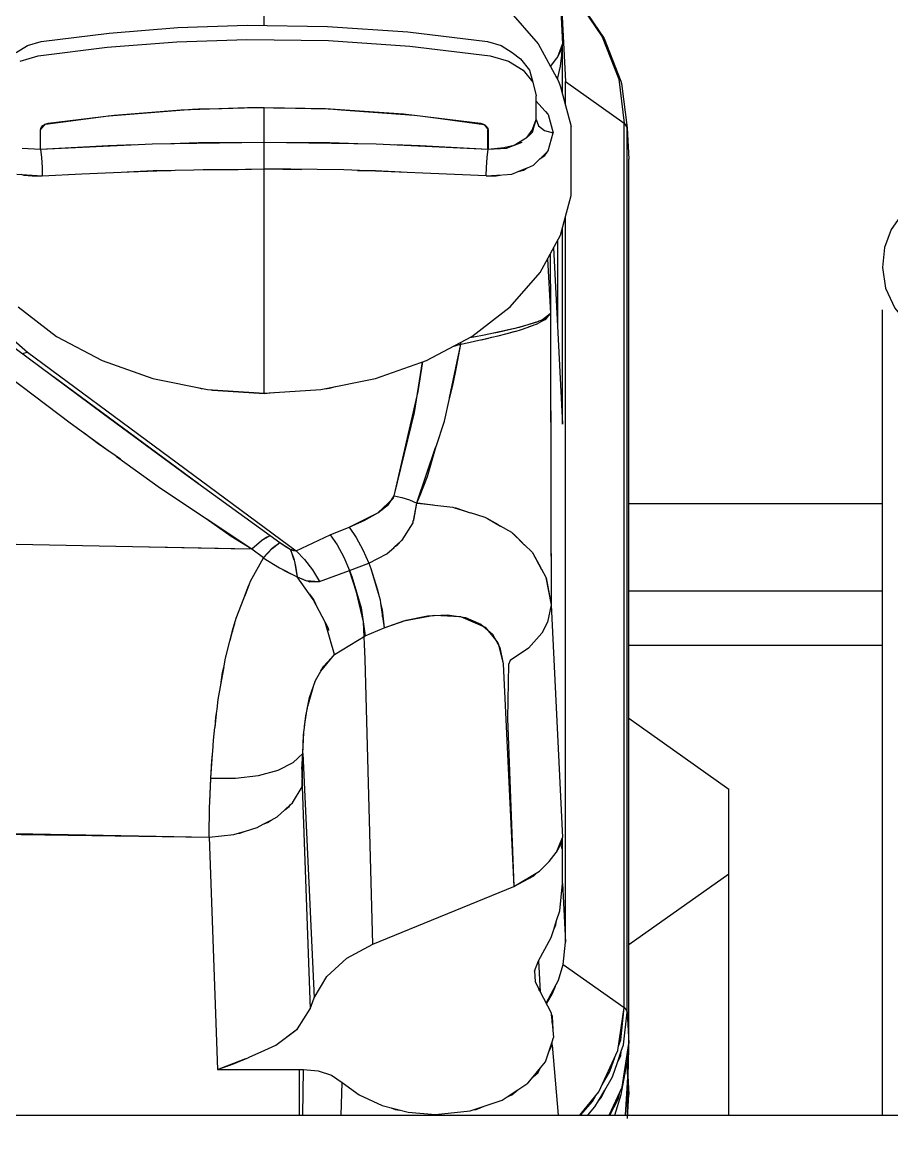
# Model space of a CAD drawing. Header units: millimetres. Extents: x 1084702 to 1166801, y 36632 to 124519.
# Drawn here: x 1102597.7 to 1102688, y 45881.3 to 45996.4 of the extents above; entities that cross this region are included whole.
import ezdxf

# ---------------------------------------------------------------- set-up
doc = ezdxf.new("R2010")
doc.units = ezdxf.units.MM
doc.header["$LTSCALE"] = 250
doc.layers.get('0').update_dxf_attribs({"color": 255})
doc.layers.add('%posline', color=240, linetype='Continuous')
doc.layers.add('%symbol', color=1, linetype='Continuous')
doc.styles.add('ROMANS', font='ROMANS.shx', dxfattribs={"height": 100})
doc.dimstyles.new('dott', dxfattribs={"dimscale": 100, "dimtxt": 150, "dimasz": 0.01, "dimexe": 0.5, "dimexo": 1, "dimgap": 1, "dimtad": 1, "dimdsep": 46, "dimtxsty": 'ROMANS', "dimcen": 1.5, "dimclrd": 1, "dimclre": 1, "dimclrt": 2, "dimazin": 2, "dimtfac": 1, "dimtmove": 2, "dimatfit": 3, "dimldrblk": 'DOT', "dimfxl": 1, "dimtvp": 100, "dimtolj": 1, "dimarcsym": 0})

# ---------------------------------------------------------------- blocks, each defined once
blk = doc.blocks.new('_Dot')
at = {"color": 0, "linetype": 'ByBlock', "lineweight": -2}
blk.add_line((-0.5, 0), (-1, 0), dxfattribs=at)
at = {"color": 0, "linetype": 'ByBlock', "const_width": 0.5}
blk.add_lwpolyline([(-0.25, 0, 1), (0.25, 0, 1)], format="xyb", close=True, dxfattribs=at)
blk = doc.blocks.new('GENERATOR-BORDE')
for p, q in [((-2180.86, -339.18), (-2180.73, -341.65)), ((-2371.62, -339.52), (-1799.18, -339.51)), ((-2214.91, -339.52), (-2214.91, -344.27)), ((-2214.59, -339.52), (-2214.49, -344.27)), ((-2210.58, -339.52), (-2210.49, -342.92)), ((-2208.71, -341.62), (-2206.32, -340.51)), ((-2206.32, -340.51), (-2203.64, -339.82)), ((-2205.39, -340.27), (-2204.97, -340.1)), ((-2204.97, -340.1), (-2204.5, -340.04)), ((-2203.64, -339.82), (-2200.8, -339.58)), ((-2200.8, -339.58), (-2197.19, -339.97)), ((-2197.19, -339.97), (-2196.88, -340.07)), ((-2196.88, -340.07), (-2195.74, -340.46)), ((-2196.88, -340.07), (-2196.59, -340.11)), ((-2196.59, -340.11), (-2195.74, -340.46)), ((-2195.74, -340.46), (-2193.89, -341.08)), ((-2188.69, -346.77), (-2188.07, -339.52)), ((-2185.81, -339.52), (-2183.82, -341.95)), ((-2185.74, -339.52), (-2184.5, -340.94)), ((-2184.99, -339.52), (-2184.24, -340.37)), ((-2184.24, -340.37), (-2183.87, -341)), ((-2182.75, -339.52), (-2181.41, -342.42)), ((-2182.71, -339.52), (-2181.81, -341.25)), ((-2170.33, -339.52), (-2170.33, -373.39)), ((-2154.39, -339.52), (-2154.39, -423.17)), ((-2210.49, -342.92), (-2208.71, -341.62)), ((-2210.49, -342.92), (-2208.71, -341.62)), ((-2208.71, -341.62), (-2208.71, -341.62)), ((-2208.71, -341.62), (-2208.7, -341.62)), ((-2193.89, -341.08), (-2193.36, -341.43)), ((-2193.36, -341.43), (-2192.24, -342.16)), ((-2193.36, -341.43), (-2192.86, -341.64)), ((-2192.86, -341.64), (-2192.24, -342.16)), ((-2184.5, -340.94), (-2184.14, -341.56)), ((-2183.87, -341), (-2183.55, -341.39)), ((-2183.87, -341), (-2183.22, -342.11)), ((-2183.55, -341.39), (-2183.22, -342.11)), ((-2181.81, -341.25), (-2181.64, -341.92)), ((-2180.89, -344.87), (-2180.73, -341.65)), ((-2192.24, -342.16), (-2191.21, -342.84)), ((-2191.21, -342.84), (-2190.67, -343.49)), ((-2183.82, -341.95), (-2181.85, -346.22)), ((-2183.49, -342.67), (-2182.68, -344.05)), ((-2183.22, -342.11), (-2182.4, -343.51)), ((-2181.41, -342.42), (-2180.73, -346.96)), ((-2212.98, -344.12), (-2211.6, -343.66)), ((-2212.98, -344.12), (-2211.6, -343.66)), ((-2211.6, -343.66), (-2210.49, -342.92)), ((-2211.6, -343.66), (-2210.49, -342.92)), ((-2190.67, -343.49), (-2189.88, -344.44)), ((-2190.67, -343.49), (-2190.15, -343.93)), ((-2190.15, -343.93), (-2189.88, -344.44)), ((-2182.4, -343.51), (-2181.9, -344.98)), ((-2181.26, -343.43), (-2180.85, -345.02)), ((-2224.31, -368.38), (-2223.43, -344.27)), ((-2224.31, -368.38), (-2223.43, -344.27)), ((-2223.43, -344.27), (-2214.91, -344.27)), ((-2223.43, -344.27), (-2221.78, -344.84)), ((-2223.43, -344.27), (-2220.5, -345.39)), ((-2223.43, -344.27), (-2214.91, -344.27)), ((-2222.7, -344.55), (-2222.63, -344.55)), ((-2222.7, -344.55), (-2222.63, -344.55)), ((-2222.53, -344.61), (-2222.43, -344.62)), ((-2222.14, -344.76), (-2221.92, -344.8)), ((-2221.78, -344.84), (-2220.36, -345.45)), ((-2214.91, -344.27), (-2214.49, -344.27)), ((-2214.91, -344.27), (-2214.49, -344.27)), ((-2214.49, -344.27), (-2212.98, -344.12)), ((-2214.49, -344.27), (-2212.98, -344.12)), ((-2189.88, -344.44), (-2189.37, -345.07)), ((-2189.37, -345.07), (-2189.03, -346.11)), ((-2182.68, -344.05), (-2182.18, -345.51)), ((-2181.9, -344.98), (-2181.56, -345.7)), ((-2181.9, -344.98), (-2181.5, -346.16)), ((-2180.85, -345.02), (-2180.73, -346.96)), ((-2220.34, -345.45), (-2220.25, -345.48)), ((-2220.25, -345.48), (-2220.21, -345.5)), ((-2220.2, -345.52), (-2220.14, -345.54)), ((-2220.14, -345.54), (-2218.51, -346.25)), ((-2218.51, -346.25), (-2217.39, -346.78)), ((-2218.51, -346.25), (-2217.39, -346.78)), ((-2189.03, -346.11), (-2188.69, -347.14)), ((-2189.03, -346.11), (-2188.69, -346.77)), ((-2181.85, -346.22), (-2181.19, -350.69)), ((-2181.56, -345.7), (-2181.5, -346.16)), ((-2181.5, -346.16), (-2181.27, -346.82)), ((-2217.39, -346.78), (-2215.16, -348.46)), ((-2217.39, -346.78), (-2215.14, -348.49)), ((-2188.69, -346.77), (-2188.69, -347.14)), ((-2188.69, -347.14), (-2188.54, -347.59)), ((-2181.78, -346.67), (-2181.56, -347.33)), ((-2181.56, -347.33), (-2181.19, -350.69)), ((-2181.27, -346.82), (-2180.89, -350.21)), ((-2180.89, -350.21), (-2180.73, -346.96)), ((-2180.89, -350.21), (-2180.73, -346.96)), ((-2180.73, -346.96), (-2180.73, -438.83)), ((-2180.73, -346.96), (-2180.73, -438.83)), ((-2215.16, -348.46), (-2215.15, -348.48)), ((-2215.14, -348.49), (-2213.82, -350.57)), ((-2188.69, -349.09), (-2188.54, -347.59)), ((-2188.69, -349.79), (-2188.62, -348.4)), ((-2188.77, -349.97), (-2188.69, -349.09)), ((-2188.77, -349.97), (-2188.69, -349.79)), ((-2188.69, -349.09), (-2188.69, -349.79)), ((-2214.66, -373.61), (-2213.82, -350.57)), ((-2214.66, -373.61), (-2213.82, -350.57)), ((-2213.82, -350.57), (-2213.39, -351.69)), ((-2213.82, -350.57), (-2213.39, -351.69)), ((-2189.96, -352.39), (-2188.79, -350.16)), ((-2188.79, -350.16), (-2188.77, -349.97)), ((-2187.54, -355.18), (-2181.19, -350.69)), ((-2187.54, -355.18), (-2181.19, -350.69)), ((-2181.19, -350.69), (-2180.98, -350.47)), ((-2181.19, -350.69), (-2181.19, -442.56)), ((-2181.19, -350.69), (-2181.19, -442.56)), ((-2180.98, -350.47), (-2180.89, -350.21)), ((-2180.89, -350.21), (-2180.89, -442.09)), ((-2180.89, -350.21), (-2180.89, -442.09)), ((-2214.59, -377.08), (-2213.39, -351.69)), ((-2214.59, -377.08), (-2213.39, -351.69)), ((-2213.39, -351.69), (-2212.09, -353.91)), ((-2213.39, -351.69), (-2212.09, -353.91)), ((-2189.31, -351.14), (-2188.02, -353.54)), ((-2189.28, -351.08), (-2188.63, -352.14)), ((-2190.46, -353.41), (-2189.96, -352.39)), ((-2190.46, -353.41), (-2189.96, -352.39)), ((-2190.09, -355.53), (-2189.92, -352.32)), ((-2190.09, -355.53), (-2189.92, -352.32)), ((-2190.09, -352.58), (-2189.96, -352.39)), ((-2189.96, -352.39), (-2189.95, -352.38)), ((-2188.63, -352.14), (-2188.34, -352.93)), ((-2212.09, -353.91), (-2210.02, -355.82)), ((-2212.09, -353.91), (-2210.02, -355.82)), ((-2190.51, -354.49), (-2190.45, -353.38)), ((-2190.51, -354.49), (-2190.46, -353.41)), ((-2188.02, -353.54), (-2187.54, -355.18)), ((-2190.51, -354.49), (-2190.09, -355.53)), ((-2190.51, -354.49), (-2190.09, -355.53)), ((-2190.09, -355.53), (-2188.78, -357.98)), ((-2187.54, -355.18), (-2187.31, -357.48)), ((-2187.54, -355.18), (-2187.31, -357.48)), ((-2210.02, -355.82), (-2207.32, -357.29)), ((-2210.02, -355.82), (-2207.32, -357.29)), ((-2207.32, -357.29), (-2192.66, -363.27)), ((-2207.32, -357.29), (-2192.66, -363.27)), ((-2187.61, -363.57), (-2187.31, -357.48)), ((-2187.61, -363.57), (-2187.31, -357.48)), ((-2187.31, -357.48), (-2187.31, -432.81)), ((-2187.31, -357.48), (-2187.31, -432.81)), ((-2180.73, -357.25), (-2170.33, -364.6)), ((-2188.78, -357.98), (-2188.52, -358.81)), ((-2188.52, -358.81), (-2188.22, -359.75)), ((-2188.52, -358.81), (-2188.29, -359.28)), ((-2188.29, -359.28), (-2188.22, -359.75)), ((-2188.22, -359.75), (-2187.9, -360.74)), ((-2187.9, -360.74), (-2187.61, -363.57)), ((-2193.78, -386.4), (-2192.66, -363.27)), ((-2192.66, -363.27), (-2190, -364.85)), ((-2192.66, -363.27), (-2190.59, -364.39)), ((-2192.05, -363.6), (-2192, -363.66)), ((-2187.61, -363.57), (-2187.61, -368.35)), ((-2187.61, -363.57), (-2187.61, -368.35)), ((-2190.86, -364.24), (-2190.84, -364.35)), ((-2190.76, -364.3), (-2190.71, -364.42)), ((-2190.59, -364.39), (-2190.27, -364.69)), ((-2190.46, -364.57), (-2190.46, -364.51)), ((-2190.46, -364.57), (-2190.46, -364.51)), ((-2190, -364.85), (-2188.98, -365.88)), ((-2188.98, -365.88), (-2188.25, -366.8)), ((-2188.25, -366.8), (-2188.25, -366.81)), ((-2188.25, -366.82), (-2188.22, -366.85)), ((-2188.24, -366.83), (-2187.61, -368.35)), ((-2188.22, -366.85), (-2187.77, -367.64)), ((-2187.77, -367.64), (-2187.61, -368.35)), ((-2187.67, -367.21), (-2187.61, -368.35)), ((-2253.85, -368.82), (-2224.31, -368.38)), ((-2246.48, -368.8), (-2224.31, -368.38)), ((-2224.31, -368.38), (-2221.73, -368.66)), ((-2224.31, -368.38), (-2224.26, -371.63)), ((-2221.73, -368.66), (-2221.38, -368.76)), ((-2221.38, -368.76), (-2220.53, -369.02)), ((-2221.38, -368.76), (-2221.1, -368.8)), ((-2221.1, -368.8), (-2220.53, -369.02)), ((-2220.53, -369.02), (-2219.32, -369.39)), ((-2188.78, -392.52), (-2187.61, -368.35)), ((-2188.78, -392.52), (-2187.61, -368.35)), ((-2219.32, -369.39), (-2218.7, -369.73)), ((-2218.7, -369.73), (-2217.87, -370.17)), ((-2218.7, -369.73), (-2218.23, -369.9)), ((-2218.23, -369.9), (-2217.87, -370.17)), ((-2217.87, -370.17), (-2217.25, -370.51)), ((-2217.25, -370.51), (-2216.45, -371.23)), ((-2224.26, -371.63), (-2224.24, -371.92)), ((-2216.45, -371.23), (-2215.89, -371.74)), ((-2216.45, -371.23), (-2216.01, -371.57)), ((-2216.01, -371.57), (-2215.89, -371.74)), ((-2224.24, -371.92), (-2224.24, -372.1)), ((-2224.24, -372.03), (-2224.13, -374.44)), ((-2224.24, -372.1), (-2224.13, -374.51)), ((-2215.89, -371.74), (-2215.66, -371.95)), ((-2215.66, -371.95), (-2214.66, -373.61)), ((-2214.67, -373.6), (-2214.66, -373.61)), ((-2214.67, -375.45), (-2214.66, -373.61)), ((-2214.66, -373.61), (-2214.59, -377.08)), ((-2180.73, -380.75), (-2170.33, -373.39)), ((-2224.13, -374.51), (-2221.56, -374.52)), ((-2224.13, -374.51), (-2223.95, -377.03)), ((-2224.13, -374.51), (-2221.56, -374.52)), ((-2224.13, -374.51), (-2224.02, -376.32)), ((-2221.56, -374.52), (-2219.18, -374.81)), ((-2221.56, -374.52), (-2219.18, -374.81)), ((-2219.18, -374.81), (-2217.14, -375.36)), ((-2219.18, -374.81), (-2217.14, -375.36)), ((-2224.04, -375.91), (-2224.03, -375.91)), ((-2224.04, -375.91), (-2224.03, -375.91)), ((-2217.14, -375.36), (-2215.57, -376.14)), ((-2217.14, -375.36), (-2215.57, -376.14)), ((-2215.57, -376.14), (-2214.59, -377.08)), ((-2215.57, -376.14), (-2214.59, -377.08)), ((-2214.67, -375.45), (-2214.59, -377.08)), ((-2224.02, -376.32), (-2223.92, -377.31)), ((-2223.93, -377.3), (-2223.85, -378.48)), ((-2214.59, -377.08), (-2214.46, -379.28)), ((-2214.59, -377.08), (-2214.49, -379.03)), ((-2223.85, -378.48), (-2223.7, -379.79)), ((-2214.49, -379.03), (-2214.37, -380.05)), ((-2223.69, -379.79), (-2223.6, -380.85)), ((-2223.69, -379.82), (-2223.49, -381.53)), ((-2223.6, -380.85), (-2223.47, -381.7)), ((-2214.39, -379.91), (-2214.21, -381.26)), ((-2214.36, -380.14), (-2214.26, -380.99)), ((-2223.48, -381.7), (-2223.36, -382.68)), ((-2214.26, -380.99), (-2214.1, -381.8)), ((-2214.11, -381.77), (-2213.43, -384.18)), ((-2214.09, -381.85), (-2213.87, -382.9)), ((-2223.36, -382.68), (-2222.76, -386.09)), ((-2213.87, -382.9), (-2213.27, -384.66)), ((-2223.09, -384.21), (-2222.9, -385.51)), ((-2213.32, -384.5), (-2213.14, -384.89)), ((-2213.27, -384.66), (-2212.71, -385.65)), ((-2222.9, -385.51), (-2222.74, -386.19)), ((-2222.75, -386.19), (-2222.61, -386.97)), ((-2212.72, -385.65), (-2211.29, -387.38)), ((-2212.69, -385.68), (-2212.41, -386.17)), ((-2212.41, -386.17), (-2211.29, -387.38)), ((-2194.26, -388.36), (-2193.78, -386.4)), ((-2194.1, -388.08), (-2193.78, -386.4)), ((-2222.61, -386.97), (-2222.14, -388.75)), ((-2211.3, -387.38), (-2211.29, -387.38)), ((-2211.29, -387.38), (-2208.09, -389.32)), ((-2222.14, -388.75), (-2221.82, -390.09)), ((-2222.13, -388.79), (-2221.69, -390.47)), ((-2195.63, -390.2), (-2194.54, -388.87)), ((-2194.89, -389.48), (-2194.1, -388.08)), ((-2194.53, -388.85), (-2194.31, -388.58)), ((-2194.31, -388.58), (-2194.26, -388.39)), ((-2180.73, -388.34), (-2154.39, -388.34)), ((-2221.92, -389.67), (-2221.86, -389.81)), ((-2221.89, -389.8), (-2221.71, -390.38)), ((-2211.96, -390.11), (-2211.9, -389.87)), ((-2208.5, -392.21), (-2208.09, -389.32)), ((-2208.09, -389.32), (-2206.14, -390.13)), ((-2208.09, -389.32), (-2206.14, -390.13)), ((-2196.1, -390.53), (-2194.89, -389.48)), ((-2221.82, -390.09), (-2221.65, -390.58)), ((-2221.71, -390.38), (-2221.71, -390.39)), ((-2221.66, -390.57), (-2221.51, -391.13)), ((-2221.51, -391.13), (-2220.71, -393.19)), ((-2212.26, -390.71), (-2211.96, -390.11)), ((-2206.5, -392.7), (-2206.14, -390.13)), ((-2206.34, -392), (-2206.14, -390.13)), ((-2206.14, -390.13), (-2204.1, -390.86)), ((-2206.14, -390.13), (-2203.85, -390.93)), ((-2204.1, -390.86), (-2200.94, -391.47)), ((-2203.85, -390.93), (-2201.63, -391.4)), ((-2203.34, -391.01), (-2203.34, -391.04)), ((-2203.34, -391.01), (-2203.34, -391.04)), ((-2199.54, -391.49), (-2197.68, -391.21)), ((-2198.2, -391.33), (-2195.63, -390.2)), ((-2197.68, -391.21), (-2196.1, -390.53)), ((-2209.48, -395.47), (-2208.5, -392.21)), ((-2206.5, -392.7), (-2206.34, -392)), ((-2206.3, -391.29), (-2206.29, -391.59)), ((-2206.3, -391.29), (-2206.29, -391.59)), ((-2201.63, -391.4), (-2199.54, -391.49)), ((-2200.94, -391.47), (-2198.2, -391.33)), ((-2220.71, -393.17), (-2220.26, -394.41)), ((-2220.58, -393.51), (-2220.16, -394.59)), ((-2213.87, -393.65), (-2213.46, -393.09)), ((-2213.46, -393.09), (-2213.22, -392.6)), ((-2207.52, -396.29), (-2206.65, -393.39)), ((-2206.81, -394.09), (-2206.65, -393.39)), ((-2206.65, -393.39), (-2206.54, -393.03)), ((-2206.54, -393.03), (-2206.5, -392.7)), ((-2189.34, -395.36), (-2188.78, -392.52)), ((-2189.32, -395.33), (-2188.78, -392.52)), ((-2188.82, -402.61), (-2188.78, -392.52)), ((-2188.82, -403.24), (-2188.78, -392.52)), ((-2220.26, -394.41), (-2220.1, -394.71)), ((-2207.52, -396.29), (-2206.81, -394.09)), ((-2180.73, -393.99), (-2154.39, -393.99)), ((-2220.12, -394.7), (-2220.02, -394.97)), ((-2220.02, -394.97), (-2218.67, -397.41)), ((-2216.99, -396.37), (-2215.23, -395.46)), ((-2216.37, -396.02), (-2215.16, -395.43)), ((-2215.4, -396.82), (-2215.19, -395.61)), ((-2215.33, -396.54), (-2215.16, -395.43)), ((-2215.22, -395.8), (-2215.22, -395.8)), ((-2215.22, -395.8), (-2215.22, -395.8)), ((-2215.16, -395.43), (-2214.93, -395.32)), ((-2215.16, -395.43), (-2215.13, -395.42)), ((-2215.16, -395.43), (-2215.16, -395.43)), ((-2215.16, -395.43), (-2215.16, -395.43)), ((-2215.16, -395.43), (-2215.16, -395.43)), ((-2215.16, -395.43), (-2215.16, -395.43)), ((-2215.16, -395.43), (-2215.16, -395.43)), ((-2214.93, -395.32), (-2214.18, -395.03)), ((-2214.75, -395.25), (-2214.27, -395.04)), ((-2214.73, -395.24), (-2214.73, -395.24)), ((-2214.73, -395.24), (-2214.73, -395.24)), ((-2214.27, -395.04), (-2212.84, -394.94)), ((-2214.07, -394.99), (-2213.89, -394.92)), ((-2213.89, -394.92), (-2212.84, -394.94)), ((-2213.57, -396.15), (-2212.84, -394.94)), ((-2213.57, -396.15), (-2212.84, -394.94)), ((-2212.84, -394.94), (-2209.73, -396.11)), ((-2212.84, -394.94), (-2209.73, -396.11)), ((-2209.73, -396.11), (-2209.48, -395.47)), ((-2189.8, -396.24), (-2189.35, -395.41)), ((-2189.35, -395.41), (-2189.34, -395.37)), ((-2189.34, -395.36), (-2189.32, -395.33)), ((-2218.68, -397.41), (-2216.99, -396.37)), ((-2216.68, -396.21), (-2216.37, -396.02)), ((-2216.18, -395.93), (-2216.14, -395.94)), ((-2216.03, -395.86), (-2215.99, -395.86)), ((-2215.44, -397.04), (-2215.41, -396.86)), ((-2215.41, -396.86), (-2215.33, -396.54)), ((-2215.28, -396.1), (-2215.26, -396.11)), ((-2215.28, -396.1), (-2215.26, -396.11)), ((-2214.39, -397.23), (-2213.57, -396.15)), ((-2214.39, -397.23), (-2213.57, -396.15)), ((-2210.33, -397.49), (-2209.73, -396.11)), ((-2210.33, -397.49), (-2209.73, -396.11)), ((-2209.73, -396.11), (-2207.73, -396.85)), ((-2209.73, -396.11), (-2207.73, -396.85)), ((-2208.34, -398.24), (-2207.73, -396.85)), ((-2208.34, -398.24), (-2207.73, -396.85)), ((-2207.73, -396.85), (-2207.52, -396.29)), ((-2207.73, -396.85), (-2207.52, -396.29)), ((-2207.73, -396.85), (-2205.85, -397.83)), ((-2190.7, -397.88), (-2189.87, -396.37)), ((-2190.64, -397.82), (-2189.78, -396.19)), ((-2189.91, -396.43), (-2189.91, -396.44)), ((-2189.91, -396.43), (-2189.91, -396.44)), ((-2219.87, -398.33), (-2218.65, -397.44)), ((-2219.87, -398.33), (-2218.65, -397.44)), ((-2218.68, -397.41), (-2218.67, -397.41)), ((-2218.67, -397.42), (-2218.62, -397.39)), ((-2218.67, -397.41), (-2218.67, -397.42)), ((-2218.66, -397.42), (-2217.77, -398.38)), ((-2218.66, -397.42), (-2218.65, -397.44)), ((-2218.65, -397.44), (-2217.76, -398.4)), ((-2218.12, -398.02), (-2218.12, -398.01)), ((-2218.12, -398.02), (-2218.12, -398.01)), ((-2215.88, -398.31), (-2215.57, -397.51)), ((-2215.86, -398.26), (-2215.5, -397.21)), ((-2215.57, -397.51), (-2215.49, -397.19)), ((-2215.49, -397.18), (-2215.44, -397.04)), ((-2215.26, -398.13), (-2214.39, -397.23)), ((-2215.26, -398.13), (-2214.39, -397.23)), ((-2211.01, -398.75), (-2210.33, -397.49)), ((-2211.01, -398.75), (-2210.33, -397.49)), ((-2205.85, -397.83), (-2205.1, -398.5)), ((-2191.58, -398.78), (-2190.74, -397.96)), ((-2190.74, -397.96), (-2190.7, -397.89)), ((-2190.71, -397.89), (-2190.64, -397.82)), ((-2190.52, -397.55), (-2190.52, -397.59)), ((-2190.52, -397.55), (-2190.52, -397.59)), ((-2246.11, -398.86), (-2230.54, -398.55)), ((-2243.18, -418.77), (-2215.26, -398.13)), ((-2243.18, -418.77), (-2215.26, -398.13)), ((-2230.55, -398.55), (-2222.03, -398.39)), ((-2230.4, -398.54), (-2219.87, -398.33)), ((-2229.35, -404.63), (-2219.87, -398.33)), ((-2223.19, -398.41), (-2223.19, -398.41)), ((-2223.16, -398.41), (-2223.13, -398.39)), ((-2222.03, -398.39), (-2219.87, -398.33)), ((-2222.01, -399.67), (-2219.87, -398.33)), ((-2220.96, -398.36), (-2220.95, -398.35)), ((-2220.89, -398.36), (-2220.88, -398.35)), ((-2219.87, -398.33), (-2219.36, -398.81)), ((-2219.87, -398.33), (-2218.87, -399.21)), ((-2219.36, -398.81), (-2218.87, -399.21)), ((-2219.28, -398.88), (-2219.26, -398.86)), ((-2219.28, -398.88), (-2219.26, -398.86)), ((-2218.87, -399.21), (-2218.4, -399.52)), ((-2218.87, -399.21), (-2217.97, -399.72)), ((-2217.97, -399.72), (-2216.96, -399.01)), ((-2217.97, -399.72), (-2216.96, -399.01)), ((-2217.77, -398.38), (-2216.96, -399)), ((-2217.76, -398.4), (-2216.96, -399.01)), ((-2216.96, -399.01), (-2215.88, -398.31)), ((-2216.96, -399), (-2216.4, -398.62)), ((-2216.4, -398.62), (-2215.88, -398.31)), ((-2215.88, -398.31), (-2215.26, -398.13)), ((-2215.88, -398.31), (-2215.81, -398.28)), ((-2215.88, -398.31), (-2215.88, -398.31)), ((-2215.81, -398.28), (-2215.53, -398.17)), ((-2215.53, -398.17), (-2215.26, -398.13)), ((-2215.26, -398.13), (-2211.74, -399.8)), ((-2215.26, -398.13), (-2211.74, -399.8)), ((-2211.74, -399.8), (-2211.01, -398.75)), ((-2211.74, -399.8), (-2211.01, -398.75)), ((-2209.03, -399.52), (-2208.34, -398.24)), ((-2209.03, -399.51), (-2208.34, -398.24)), ((-2205.15, -398.48), (-2204.73, -398.75)), ((-2205.04, -398.55), (-2204.39, -399.13)), ((-2204.73, -398.75), (-2204.33, -399.2)), ((-2204.61, -398.93), (-2204.6, -398.89)), ((-2204.6, -398.94), (-2204.58, -398.91)), ((-2204.33, -399.2), (-2204.31, -399.22)), ((-2204.3, -399.21), (-2204.27, -399.24)), ((-2204.27, -399.24), (-2203.13, -401.04)), ((-2192.79, -399.96), (-2191.72, -398.92)), ((-2192.69, -399.91), (-2191.54, -398.74)), ((-2191.8, -399), (-2191.8, -399)), ((-2226.47, -405.9), (-2217.97, -399.72)), ((-2224.61, -401.48), (-2222.01, -399.67)), ((-2218.4, -399.52), (-2217.97, -399.72)), ((-2211.74, -399.8), (-2209.78, -400.58)), ((-2211.74, -399.8), (-2209.78, -400.58)), ((-2209.78, -400.58), (-2209.03, -399.52)), ((-2209.77, -400.58), (-2209.03, -399.52)), ((-2194.07, -400.73), (-2192.89, -400.06)), ((-2192.89, -400.06), (-2192.8, -399.98)), ((-2192.81, -399.98), (-2192.69, -399.91)), ((-2209.78, -400.58), (-2208.19, -401.29)), ((-2209.78, -400.58), (-2209.77, -400.58)), ((-2209.78, -400.58), (-2206.8, -402.08)), ((-2208.19, -401.29), (-2206.79, -402.08)), ((-2203.14, -401.17), (-2203.05, -401.31)), ((-2203.13, -401.04), (-2203.1, -401.17)), ((-2203.09, -401.26), (-2202.73, -403.09)), ((-2203.06, -401.41), (-2203.04, -401.41)), ((-2203.05, -401.31), (-2202.73, -403.1)), ((-2203.05, -401.45), (-2203.03, -401.45)), ((-2195.68, -401.64), (-2195.55, -401.57)), ((-2195.55, -401.57), (-2195.4, -401.51)), ((-2195.53, -401.56), (-2194.3, -400.86)), ((-2195.4, -401.51), (-2194.05, -400.71)), ((-2206.8, -402.08), (-2205.21, -403.56)), ((-2206.79, -402.08), (-2205.69, -402.95)), ((-2200.88, -402.89), (-2198.99, -402.66)), ((-2198.99, -402.66), (-2198.84, -402.61)), ((-2198.84, -402.61), (-2198.67, -402.59)), ((-2198.81, -402.61), (-2197.47, -402.19)), ((-2198.67, -402.59), (-2197.19, -402.1)), ((-2197.21, -402.11), (-2195.68, -401.64)), ((-2188.87, -422.78), (-2188.82, -402.61)), ((-2205.69, -402.95), (-2205.08, -403.84)), ((-2205.21, -403.56), (-2205.08, -403.84)), ((-2205.09, -403.84), (-2202.97, -412.52)), ((-2205.08, -403.84), (-2204.28, -403.67)), ((-2205.08, -403.84), (-2204.28, -403.67)), ((-2205.08, -403.84), (-2202.59, -414.69)), ((-2204.28, -403.67), (-2203.49, -403.43)), ((-2204.28, -403.67), (-2203.49, -403.43)), ((-2203.49, -403.43), (-2202.73, -403.1)), ((-2202.73, -403.1), (-2202.39, -403.93)), ((-2202.73, -403.1), (-2202.68, -403.1)), ((-2202.73, -403.1), (-2202.68, -403.1)), ((-2202.73, -403.11), (-2200.78, -408.86)), ((-2202.68, -403.1), (-2202.67, -403.1)), ((-2202.67, -403.1), (-2201.03, -402.91)), ((-2202.67, -403.1), (-2202.39, -403.09)), ((-2202.39, -403.09), (-2200.87, -402.88)), ((-2188.87, -419.76), (-2188.82, -403.24)), ((-2180.73, -403.04), (-2154.39, -403.04)), ((-2233.91, -407.94), (-2229.35, -404.63)), ((-2202.39, -403.93), (-2201.62, -405.85)), ((-2240.45, -416.23), (-2225.42, -405.14)), ((-2235.27, -412.38), (-2226.47, -405.9)), ((-2201.62, -405.85), (-2200.74, -409.01)), ((-2235.84, -409.3), (-2233.52, -407.69)), ((-2238.73, -411.44), (-2234.69, -408.5)), ((-2237.29, -410.4), (-2235.84, -409.3)), ((-2200.74, -408.98), (-2199.85, -411.61)), ((-2247.64, -418.15), (-2238.73, -411.44)), ((-2199.85, -411.61), (-2199.36, -413.96)), ((-2188.54, -429.6), (-2187.61, -411.29)), ((-2188.54, -429.6), (-2187.61, -411.29)), ((-2187.67, -412.73), (-2187.61, -411.29)), ((-2187.61, -411.29), (-2187.61, -431.67)), ((-2187.61, -411.29), (-2187.61, -431.67)), ((-2244.45, -419.2), (-2235.27, -412.38)), ((-2202.97, -412.52), (-2202.13, -417.76)), ((-2187.69, -412.95), (-2187.67, -412.73)), ((-2199.36, -413.96), (-2199.03, -415.19)), ((-2199.34, -414.03), (-2198.18, -419.61)), ((-2230.14, -416.03), (-2224.46, -414.89)), ((-2225.39, -415.08), (-2225.12, -415.01)), ((-2225.12, -415.01), (-2225.02, -415)), ((-2224.46, -414.89), (-2218.58, -414.51)), ((-2224.08, -414.87), (-2223.94, -414.84)), ((-2223.94, -414.84), (-2218.58, -414.49)), ((-2219.52, -414.57), (-2218.58, -414.49)), ((-2218.58, -414.49), (-2217.64, -414.57)), ((-2218.58, -414.51), (-2218.58, -414.49)), ((-2218.58, -414.49), (-2218.58, -414.51)), ((-2218.58, -414.51), (-2212.7, -414.89)), ((-2218.58, -414.51), (-2218.58, -417.5)), ((-2218.58, -414.51), (-2218.58, -417.5)), ((-2212.7, -414.89), (-2207.02, -416.03)), ((-2212.14, -415), (-2212.04, -415.01)), ((-2212.04, -415.01), (-2211.77, -415.08)), ((-2211.93, -415.04), (-2211.81, -415.05)), ((-2211.81, -415.05), (-2211.17, -415.2)), ((-2202.59, -414.69), (-2202.12, -417.76)), ((-2199.03, -415.19), (-2198.72, -416.65)), ((-2235.43, -417.9), (-2230.14, -416.03)), ((-2207.02, -416.03), (-2201.73, -417.9)), ((-2188.85, -415.56), (-2188.85, -415.56)), ((-2218.58, -417.5), (-2218.58, -418.32)), ((-2218.58, -417.5), (-2218.58, -418.32)), ((-2198.72, -416.65), (-2198.18, -419.61)), ((-2246.66, -421.81), (-2243.18, -418.77)), ((-2243.67, -418.63), (-2243.18, -418.77)), ((-2243.67, -418.63), (-2243.18, -418.77)), ((-2243.18, -418.77), (-2243.18, -418.77)), ((-2240.14, -420.41), (-2235.43, -417.9)), ((-2218.58, -418.32), (-2218.58, -419.27)), ((-2218.58, -418.32), (-2218.58, -419.27)), ((-2201.73, -417.9), (-2197.02, -420.41)), ((-2198.35, -418.83), (-2198.32, -418.83)), ((-2218.58, -419.27), (-2218.58, -420.15)), ((-2218.58, -419.27), (-2218.58, -420.15)), ((-2199, -419.36), (-2198.69, -419.45)), ((-2198.99, -419.36), (-2198.19, -419.61)), ((-2198.2, -419.78), (-2198.19, -419.61)), ((-2198.19, -419.61), (-2198.18, -419.61)), ((-2198.19, -419.62), (-2198.18, -419.61)), ((-2198.18, -419.61), (-2197.33, -419.78)), ((-2197.33, -419.78), (-2196.62, -419.94)), ((-2196.61, -419.95), (-2195.46, -420.2)), ((-2188.87, -422.78), (-2188.87, -419.76)), ((-2244.12, -423.5), (-2240.14, -420.41)), ((-2218.58, -420.15), (-2218.58, -427.96)), ((-2218.58, -420.15), (-2218.58, -427.96)), ((-2197.24, -420.3), (-2196.84, -420.37)), ((-2197.02, -420.41), (-2193.04, -423.5)), ((-2196.81, -420.37), (-2195.76, -420.56)), ((-2196.03, -420.07), (-2195.28, -420.24)), ((-2195.76, -420.56), (-2195.27, -420.67)), ((-2195.46, -420.2), (-2194.95, -420.32)), ((-2195.27, -420.67), (-2192.73, -421.23)), ((-2194.94, -420.32), (-2194.29, -420.46)), ((-2194.94, -420.74), (-2194.33, -420.86)), ((-2194.33, -420.86), (-2192.55, -421.27)), ((-2194.29, -420.46), (-2193.49, -420.68)), ((-2193.48, -420.69), (-2192.76, -420.87)), ((-2193.34, -420.72), (-2192.5, -420.95)), ((-2192.76, -420.87), (-2192.43, -420.97)), ((-2192.43, -420.97), (-2191.97, -421.1)), ((-2191.97, -421.1), (-2191.29, -421.34)), ((-2192.54, -421.27), (-2192.15, -421.36)), ((-2192.15, -421.36), (-2192.1, -421.37)), ((-2192.1, -421.38), (-2192, -421.4)), ((-2192.08, -421.38), (-2190.08, -422)), ((-2192.02, -421.4), (-2192.02, -421.4)), ((-2192, -421.4), (-2190.33, -421.89)), ((-2191.67, -421.51), (-2191.67, -421.5)), ((-2191.67, -421.51), (-2191.67, -421.5)), ((-2191.29, -421.34), (-2190.72, -421.53)), ((-2191.15, -421.39), (-2190.61, -421.58)), ((-2191.14, -421.67), (-2191.14, -421.65)), ((-2191.14, -421.67), (-2191.14, -421.65)), ((-2190.72, -421.53), (-2190.56, -421.61)), ((-2190.56, -421.6), (-2190.32, -421.69)), ((-2190.33, -421.89), (-2190.04, -422.02)), ((-2190.32, -421.69), (-2189.75, -422)), ((-2190.03, -422.02), (-2189.81, -422.09)), ((-2189.81, -422.09), (-2189.7, -422.17)), ((-2189.75, -422), (-2189.41, -422.17)), ((-2189.7, -422.17), (-2189.3, -422.35)), ((-2189.69, -422.17), (-2188.88, -422.78)), ((-2189.65, -422.05), (-2189.32, -422.23)), ((-2189.41, -422.17), (-2189.3, -422.24)), ((-2189.3, -422.24), (-2189.29, -422.24)), ((-2189.29, -422.24), (-2188.87, -422.78)), ((-2189.29, -422.25), (-2188.87, -422.78)), ((-2188.11, -421.16), (-2188.11, -430.38)), ((-2188.11, -421.16), (-2188.11, -430.38)), ((-2189.3, -422.35), (-2188.87, -422.78)), ((-2189.15, -428.48), (-2188.87, -422.78)), ((-2188.88, -428.98), (-2188.87, -422.78)), ((-2188.88, -422.78), (-2188.87, -422.78)), ((-2188.88, -428.98), (-2188.87, -422.78)), ((-2193.04, -423.5), (-2189.93, -427.05)), ((-2189, -425.37), (-2188.97, -424.97)), ((-2189, -425.36), (-2188.97, -424.97)), ((-2218.58, -427.96), (-2218.58, -435.51)), ((-2218.58, -427.96), (-2218.58, -435.51)), ((-2189.93, -427.05), (-2187.8, -430.94)), ((-2187.8, -430.94), (-2186.72, -435.05)), ((-2218.58, -435.51), (-2218.58, -437.81)), ((-2218.58, -435.51), (-2218.58, -437.81)), ((-2186.72, -435.05), (-2186.72, -438.04)), ((-2244.29, -437.28), (-2241.64, -437.08)), ((-2243.86, -437.25), (-2243.55, -437.15)), ((-2243.55, -437.15), (-2242.67, -437.08)), ((-2242.67, -437.08), (-2241.64, -437.08)), ((-2242.58, -437.15), (-2242.56, -437.08)), ((-2242.36, -437.08), (-2242.36, -437.14)), ((-2241.66, -437.97), (-2241.64, -437.08)), ((-2241.66, -437.97), (-2241.64, -437.08)), ((-2241.64, -437.08), (-2237.52, -437.31)), ((-2195.52, -437.08), (-2193.87, -437.21)), ((-2195.52, -437.08), (-2195.5, -437.97)), ((-2195.52, -437.08), (-2195.5, -437.97)), ((-2195.52, -437.08), (-2194.49, -437.08)), ((-2194.8, -437.08), (-2194.8, -437.13)), ((-2194.67, -437.14), (-2194.65, -437.08)), ((-2194.6, -437.08), (-2194.58, -437.15)), ((-2194.49, -437.08), (-2193.86, -437.21)), ((-2193.82, -437.21), (-2192.87, -437.28)), ((-2241.73, -438.99), (-2241.66, -437.97)), ((-2241.73, -438.99), (-2241.66, -437.97)), ((-2237.52, -437.31), (-2232.62, -437.51)), ((-2232.81, -437.5), (-2230.12, -437.63)), ((-2232.62, -437.51), (-2227.82, -437.67)), ((-2230.12, -437.63), (-2228.25, -437.66)), ((-2227.82, -437.67), (-2225.89, -437.72)), ((-2225.89, -437.72), (-2224.93, -437.74)), ((-2224.93, -437.74), (-2222.91, -437.75)), ((-2222.91, -437.75), (-2221.3, -437.75)), ((-2222.45, -437.75), (-2218.58, -437.81)), ((-2221.3, -437.75), (-2219.89, -437.78)), ((-2219.89, -437.78), (-2218.58, -437.81)), ((-2218.58, -437.81), (-2214.71, -437.75)), ((-2218.58, -437.81), (-2218.58, -438.71)), ((-2218.58, -437.81), (-2218.58, -438.71)), ((-2208.91, -437.66), (-2207.04, -437.63)), ((-2207.5, -437.64), (-2207.5, -437.61)), ((-2207.49, -437.64), (-2207.49, -437.61)), ((-2207.04, -437.63), (-2204.35, -437.5)), ((-2195.5, -437.97), (-2195.43, -438.99)), ((-2195.5, -437.97), (-2195.43, -438.99)), ((-2192.87, -437.28), (-2192.22, -437.55)), ((-2192.22, -437.55), (-2191.27, -437.94)), ((-2192.22, -437.55), (-2191.65, -437.67)), ((-2191.65, -437.67), (-2191.27, -437.94)), ((-2191.26, -437.94), (-2190.62, -438.2)), ((-2190.62, -438.2), (-2189.13, -439.67)), ((-2186.72, -438.04), (-2186.72, -442.21)), ((-2241.82, -439.86), (-2241.73, -438.99)), ((-2241.82, -439.86), (-2241.73, -438.99)), ((-2218.58, -438.71), (-2218.58, -439.72)), ((-2218.58, -438.71), (-2218.58, -439.72)), ((-2195.43, -438.99), (-2195.34, -439.86)), ((-2195.43, -438.99), (-2195.34, -439.86)), ((-2189.95, -438.86), (-2189.46, -439.2)), ((-2189.72, -439.03), (-2189.72, -439.1)), ((-2189.46, -439.2), (-2189.14, -439.65)), ((-2180.89, -442.09), (-2180.73, -438.83)), ((-2180.89, -442.09), (-2180.73, -438.83)), ((-2243.73, -439.96), (-2241.82, -439.86)), ((-2243.73, -439.96), (-2241.82, -439.86)), ((-2243.73, -439.96), (-2243.73, -439.96)), ((-2241.82, -439.86), (-2241.82, -441.86)), ((-2241.82, -439.86), (-2241.82, -441.86)), ((-2241.82, -439.86), (-2241.82, -441.86)), ((-2241.82, -439.86), (-2241.82, -441.86)), ((-2241.82, -439.86), (-2241.82, -441.86)), ((-2241.82, -439.86), (-2241.82, -441.86)), ((-2241.82, -439.86), (-2241.82, -441.86)), ((-2241.82, -439.86), (-2230.21, -440.42)), ((-2241.82, -439.86), (-2234.78, -440.24)), ((-2241.38, -439.88), (-2241.38, -439.89)), ((-2238.4, -440.03), (-2238.39, -440.05)), ((-2238.4, -440.03), (-2238.39, -440.05)), ((-2238.17, -440.04), (-2238.17, -440.06)), ((-2238.13, -440.04), (-2238.13, -440.06)), ((-2237.17, -440.09), (-2237.16, -440.12)), ((-2235.62, -440.16), (-2235.61, -440.2)), ((-2235.62, -440.16), (-2235.61, -440.2)), ((-2234.78, -440.24), (-2232.06, -440.33)), ((-2230.21, -440.42), (-2218.58, -440.6)), ((-2228.28, -440.45), (-2225.4, -440.54)), ((-2225.4, -440.54), (-2218.58, -440.6)), ((-2223.63, -440.56), (-2223.63, -440.52)), ((-2218.58, -439.72), (-2218.58, -440.6)), ((-2218.58, -439.72), (-2218.58, -440.6)), ((-2218.58, -440.6), (-2206.95, -440.42)), ((-2218.58, -440.6), (-2211.76, -440.54)), ((-2218.58, -440.6), (-2218.58, -444.17)), ((-2218.58, -440.6), (-2218.58, -444.17)), ((-2212.98, -440.55), (-2212.98, -440.51)), ((-2212.98, -440.55), (-2212.98, -440.51)), ((-2211.76, -440.54), (-2208.88, -440.45)), ((-2206.95, -440.42), (-2195.34, -439.86)), ((-2205.1, -440.33), (-2202.38, -440.24)), ((-2202.38, -440.24), (-2195.34, -439.86)), ((-2201.91, -440.18), (-2201.91, -440.22)), ((-2201.91, -440.18), (-2201.91, -440.22)), ((-2200.62, -440.15), (-2200.6, -440.11)), ((-2200, -440.11), (-2199.99, -440.08)), ((-2199.03, -440.06), (-2199.02, -440.04)), ((-2198.94, -440.06), (-2198.94, -440.03)), ((-2198.79, -440.05), (-2198.78, -440.03)), ((-2198.79, -440.05), (-2198.78, -440.03)), ((-2195.82, -439.89), (-2195.82, -439.89)), ((-2195.78, -439.89), (-2195.78, -439.88)), ((-2195.35, -439.86), (-2195.35, -441.86)), ((-2195.35, -439.86), (-2195.35, -441.86)), ((-2195.35, -439.86), (-2195.35, -441.86)), ((-2195.35, -439.86), (-2195.35, -441.86)), ((-2195.35, -439.86), (-2195.35, -441.86)), ((-2195.34, -441.86), (-2195.34, -439.86)), ((-2195.34, -441.86), (-2195.34, -439.86)), ((-2195.34, -439.86), (-2193.43, -439.96)), ((-2193.43, -439.96), (-2191.81, -440.58)), ((-2193.43, -439.96), (-2193.43, -439.96)), ((-2191.81, -440.58), (-2191.81, -440.58)), ((-2189.14, -439.65), (-2189.13, -439.67)), ((-2189.13, -439.68), (-2189.11, -439.7)), ((-2189.11, -439.7), (-2188.58, -441.55)), ((-2191.19, -441.18), (-2190.73, -441.63)), ((-2190.73, -441.63), (-2190.73, -441.63)), ((-2190.73, -441.64), (-2190.34, -442.95)), ((-2190.11, -442.29), (-2189.48, -441.79)), ((-2190.11, -442.29), (-2189.48, -441.79)), ((-2189.48, -441.79), (-2188.58, -441.55)), ((-2189.48, -441.79), (-2188.58, -441.55)), ((-2189.11, -443.46), (-2188.58, -441.55)), ((-2241.82, -441.86), (-2241.76, -442.1)), ((-2241.82, -441.86), (-2241.76, -442.1)), ((-2241.82, -441.86), (-2241.76, -442.1)), ((-2241.82, -441.86), (-2241.76, -442.1)), ((-2241.82, -441.86), (-2241.76, -442.1)), ((-2241.82, -441.86), (-2241.76, -442.1)), ((-2241.82, -441.86), (-2241.32, -442.47)), ((-2241.76, -442.1), (-2241.59, -442.31)), ((-2241.76, -442.1), (-2241.59, -442.31)), ((-2241.76, -442.1), (-2241.59, -442.31)), ((-2241.76, -442.1), (-2241.59, -442.31)), ((-2241.76, -442.1), (-2241.59, -442.31)), ((-2241.76, -442.1), (-2241.59, -442.31)), ((-2241.59, -442.31), (-2241.34, -442.46)), ((-2241.59, -442.31), (-2241.34, -442.46)), ((-2241.59, -442.31), (-2241.34, -442.46)), ((-2241.59, -442.31), (-2241.34, -442.46)), ((-2241.59, -442.31), (-2241.34, -442.46)), ((-2241.59, -442.31), (-2241.34, -442.46)), ((-2241.38, -442.4), (-2241.34, -442.46)), ((-2241.34, -442.46), (-2241.02, -442.55)), ((-2241.34, -442.46), (-2241.02, -442.55)), ((-2241.34, -442.46), (-2241.02, -442.55)), ((-2241.34, -442.46), (-2241.02, -442.55)), ((-2241.34, -442.46), (-2241.02, -442.55)), ((-2241.34, -442.46), (-2241.02, -442.55)), ((-2241.32, -442.47), (-2241.32, -442.47)), ((-2241.32, -442.47), (-2241.31, -442.47)), ((-2241.31, -442.47), (-2235.29, -443.27)), ((-2241.21, -442.48), (-2241.21, -442.5)), ((-2241.02, -442.55), (-2234.17, -443.41)), ((-2241.02, -442.55), (-2234.17, -443.41)), ((-2241.02, -442.55), (-2234.17, -443.41)), ((-2241.02, -442.55), (-2234.17, -443.41)), ((-2241.02, -442.55), (-2234.17, -443.41)), ((-2241.02, -442.55), (-2234.17, -443.41)), ((-2240.25, -442.61), (-2240.23, -442.65)), ((-2204.13, -443.52), (-2196.14, -442.55)), ((-2204.13, -443.52), (-2196.14, -442.55)), ((-2204.13, -443.52), (-2196.14, -442.55)), ((-2204.13, -443.52), (-2196.14, -442.55)), ((-2204.13, -443.52), (-2196.14, -442.55)), ((-2204.13, -443.52), (-2196.14, -442.55)), ((-2200.8, -443.12), (-2195.74, -442.41)), ((-2196.93, -442.65), (-2196.9, -442.57)), ((-2196.14, -442.55), (-2195.82, -442.46)), ((-2196.14, -442.55), (-2195.82, -442.46)), ((-2196.14, -442.55), (-2195.82, -442.46)), ((-2196.14, -442.55), (-2195.82, -442.46)), ((-2196.14, -442.55), (-2195.82, -442.46)), ((-2196.14, -442.55), (-2195.82, -442.46)), ((-2195.95, -442.5), (-2195.93, -442.44)), ((-2195.82, -442.46), (-2195.57, -442.3)), ((-2195.82, -442.46), (-2195.57, -442.3)), ((-2195.82, -442.46), (-2195.57, -442.3)), ((-2195.82, -442.46), (-2195.57, -442.3)), ((-2195.82, -442.46), (-2195.57, -442.3)), ((-2195.82, -442.46), (-2195.57, -442.3)), ((-2195.82, -442.46), (-2195.79, -442.42)), ((-2195.74, -442.41), (-2195.71, -442.41)), ((-2195.71, -442.41), (-2195.7, -442.38)), ((-2195.7, -442.38), (-2195.34, -441.86)), ((-2195.57, -442.3), (-2195.4, -442.1)), ((-2195.57, -442.3), (-2195.4, -442.1)), ((-2195.57, -442.3), (-2195.4, -442.1)), ((-2195.57, -442.3), (-2195.4, -442.1)), ((-2195.57, -442.3), (-2195.4, -442.1)), ((-2195.57, -442.3), (-2195.4, -442.1)), ((-2195.4, -442.1), (-2195.34, -441.86)), ((-2195.4, -442.1), (-2195.34, -441.86)), ((-2195.4, -442.1), (-2195.34, -441.86)), ((-2195.4, -442.1), (-2195.34, -441.86)), ((-2195.4, -442.1), (-2195.34, -441.86)), ((-2195.4, -442.1), (-2195.34, -441.86)), ((-2190.34, -442.95), (-2190.11, -442.29)), ((-2190.34, -442.95), (-2190.11, -442.29)), ((-2190.34, -442.95), (-2190.34, -445.39)), ((-2190.34, -442.95), (-2190.34, -445.39)), ((-2190.34, -442.95), (-2190.34, -445.39)), ((-2190.34, -442.95), (-2190.34, -445.39)), ((-2190.34, -442.95), (-2190.34, -445.39)), ((-2190.34, -442.95), (-2190.34, -445.39)), ((-2190.34, -442.95), (-2190.34, -445.39)), ((-2190.34, -442.95), (-2190.34, -445.39)), ((-2190.34, -442.95), (-2190.34, -445.39)), ((-2190.34, -442.95), (-2190.34, -445.39)), ((-2187.8, -446.32), (-2186.72, -442.21)), ((-2187.31, -446.89), (-2181.19, -442.56)), ((-2187.31, -446.89), (-2181.19, -442.56)), ((-2181.76, -447.12), (-2181.19, -442.56)), ((-2181.76, -447.12), (-2181.19, -442.56)), ((-2181.48, -446.68), (-2180.89, -442.09)), ((-2181.48, -446.68), (-2180.89, -442.09)), ((-2181.19, -442.56), (-2180.89, -442.09)), ((-2181.19, -442.56), (-2180.98, -442.35)), ((-2180.98, -442.35), (-2180.89, -442.09)), ((-2237, -443.04), (-2236.99, -443.06)), ((-2237, -443.04), (-2236.99, -443.06)), ((-2236.77, -443.07), (-2236.77, -443.09)), ((-2236.66, -443.09), (-2236.65, -443.1)), ((-2235.44, -443.25), (-2235.44, -443.25)), ((-2235.44, -443.25), (-2235.44, -443.25)), ((-2235.29, -443.27), (-2234.78, -443.34)), ((-2234.78, -443.34), (-2234.7, -443.34)), ((-2234.7, -443.34), (-2226.04, -444)), ((-2234.17, -443.41), (-2227.26, -443.96)), ((-2234.17, -443.41), (-2227.26, -443.96)), ((-2234.17, -443.41), (-2227.26, -443.96)), ((-2234.17, -443.41), (-2227.26, -443.96)), ((-2234.17, -443.41), (-2227.26, -443.96)), ((-2234.17, -443.41), (-2227.26, -443.96)), ((-2227.26, -443.96), (-2220.32, -444.19)), ((-2227.26, -443.96), (-2220.32, -444.19)), ((-2227.26, -443.96), (-2220.32, -444.19)), ((-2227.26, -443.96), (-2220.32, -444.19)), ((-2227.26, -443.96), (-2220.32, -444.19)), ((-2227.26, -443.96), (-2220.32, -444.19)), ((-2226.04, -444), (-2225.4, -444.05)), ((-2225.4, -444.05), (-2223, -444.1)), ((-2223, -444.1), (-2219.53, -444.18)), ((-2220.32, -444.19), (-2212.21, -444.07)), ((-2220.32, -444.19), (-2212.21, -444.07)), ((-2220.32, -444.19), (-2212.21, -444.07)), ((-2220.32, -444.19), (-2212.21, -444.07)), ((-2220.32, -444.19), (-2212.21, -444.07)), ((-2218.58, -444.2), (-2212.21, -444.07)), ((-2218.58, -444.2), (-2213.72, -444.1)), ((-2213.72, -444.1), (-2211.96, -444.06)), ((-2213.04, -444.08), (-2213.04, -444.08)), ((-2213.04, -444.08), (-2213.04, -444.08)), ((-2212.21, -444.07), (-2204.13, -443.52)), ((-2212.21, -444.07), (-2204.13, -443.52)), ((-2212.21, -444.07), (-2204.13, -443.52)), ((-2212.21, -444.07), (-2204.13, -443.52)), ((-2212.21, -444.07), (-2204.13, -443.52)), ((-2212.21, -444.07), (-2204.13, -443.52)), ((-2211.96, -444.06), (-2211.76, -444.05)), ((-2211.76, -444.05), (-2210.58, -443.96)), ((-2210.58, -443.96), (-2203.01, -443.39)), ((-2207.84, -443.78), (-2207.84, -443.75)), ((-2207.79, -443.77), (-2207.79, -443.75)), ((-2203.41, -443.44), (-2203.38, -443.42)), ((-2203.01, -443.39), (-2202.38, -443.34)), ((-2202.38, -443.34), (-2200.8, -443.12)), ((-2200.5, -443.08), (-2200.5, -443.08)), ((-2200.34, -443.06), (-2200.33, -443.05)), ((-2200.17, -443.04), (-2200.16, -443.03)), ((-2200.17, -443.04), (-2200.16, -443.03)), ((-2190.34, -444.85), (-2189.13, -443.49)), ((-2189.37, -443.76), (-2189.14, -443.51)), ((-2189.14, -443.51), (-2189.13, -443.49)), ((-2189.13, -443.49), (-2189.11, -443.46)), ((-2220.32, -444.19), (-2218.58, -444.2)), ((-2219.53, -444.18), (-2218.58, -444.2)), ((-2218.58, -444.17), (-2218.58, -444.2)), ((-2218.58, -444.17), (-2218.58, -444.2)), ((-2187.31, -444.45), (-2187.31, -446.89)), ((-2187.31, -444.45), (-2187.31, -446.89)), ((-2190.69, -446.81), (-2190.34, -445.39)), ((-2190.69, -446.81), (-2190.34, -445.39)), ((-2190.69, -446.81), (-2190.34, -445.39)), ((-2190.69, -446.81), (-2190.34, -445.39)), ((-2190.69, -446.81), (-2190.34, -445.39)), ((-2190.69, -446.81), (-2190.34, -445.39)), ((-2190.69, -446.81), (-2190.34, -445.39)), ((-2190.69, -446.81), (-2190.34, -445.39)), ((-2190.69, -446.81), (-2190.34, -445.39)), ((-2190.69, -446.81), (-2190.34, -445.39)), ((-2188.02, -446.93), (-2187.8, -446.32)), ((-2187.61, -445.59), (-2187.61, -450.77)), ((-2187.61, -445.59), (-2187.61, -450.77)), ((-2191.69, -448.07), (-2190.69, -446.81)), ((-2191.69, -448.07), (-2190.69, -446.81)), ((-2191.69, -448.07), (-2190.69, -446.81)), ((-2191.69, -448.07), (-2190.69, -446.81)), ((-2191.69, -448.07), (-2190.69, -446.81)), ((-2191.69, -448.07), (-2190.69, -446.81)), ((-2191.69, -448.07), (-2190.69, -446.81)), ((-2191.69, -448.07), (-2190.69, -446.81)), ((-2191.69, -448.07), (-2190.69, -446.81)), ((-2191.69, -448.07), (-2190.69, -446.81)), ((-2191.05, -448.08), (-2190.69, -446.81)), ((-2191.05, -448.08), (-2190.69, -446.81)), ((-2191.05, -448.08), (-2190.69, -446.81)), ((-2191.05, -448.08), (-2190.69, -446.81)), ((-2190.14, -450.8), (-2188.02, -446.93)), ((-2188.81, -477.26), (-2187.31, -446.89)), ((-2188.81, -477.26), (-2187.31, -446.89)), ((-2188.28, -447.4), (-2188.11, -447.27)), ((-2188.28, -447.4), (-2188.11, -447.27)), ((-2188.17, -447.2), (-2188.11, -447.27)), ((-2188.11, -447.09), (-2188.11, -447.27)), ((-2188.11, -447.09), (-2188.11, -447.27)), ((-2188.11, -447.27), (-2187.83, -448.48)), ((-2183.48, -451.53), (-2181.76, -447.12)), ((-2183.48, -451.53), (-2181.76, -447.12)), ((-2183.28, -451.36), (-2181.56, -446.93)), ((-2181.56, -446.93), (-2181.48, -446.68)), ((-2193.22, -449.02), (-2191.69, -448.07)), ((-2193.22, -449.02), (-2191.69, -448.07)), ((-2193.22, -449.02), (-2191.69, -448.07)), ((-2193.22, -449.02), (-2191.69, -448.07)), ((-2193.22, -449.02), (-2191.69, -448.07)), ((-2193.22, -449.02), (-2191.69, -448.07)), ((-2193.22, -449.02), (-2191.69, -448.07)), ((-2193.22, -449.02), (-2191.69, -448.07)), ((-2193.22, -449.02), (-2191.69, -448.07)), ((-2193.22, -449.02), (-2191.69, -448.07)), ((-2191.98, -449.25), (-2191.05, -448.08)), ((-2191.98, -449.25), (-2191.05, -448.08)), ((-2191.98, -449.25), (-2191.05, -448.08)), ((-2191.98, -449.25), (-2191.05, -448.08)), ((-2188.86, -448.45), (-2188.22, -449.28)), ((-2188.86, -448.46), (-2188.19, -449.33)), ((-2187.83, -448.48), (-2187.67, -449.63)), ((-2243.94, -449.02), (-2242.05, -449.55)), ((-2243.94, -449.02), (-2242.05, -449.55)), ((-2243.94, -449.02), (-2242.05, -449.55)), ((-2243.94, -449.02), (-2242.05, -449.55)), ((-2243.94, -449.02), (-2242.05, -449.55)), ((-2243.94, -449.02), (-2242.05, -449.55)), ((-2243.94, -449.02), (-2242.05, -449.55)), ((-2243.94, -449.02), (-2242.05, -449.55)), ((-2243.94, -449.02), (-2242.05, -449.55)), ((-2243.94, -449.02), (-2242.05, -449.55)), ((-2242.05, -449.55), (-2234.89, -450.45)), ((-2242.05, -449.55), (-2234.89, -450.45)), ((-2242.05, -449.55), (-2234.89, -450.45)), ((-2242.05, -449.55), (-2234.89, -450.45)), ((-2242.05, -449.55), (-2234.89, -450.45)), ((-2242.05, -449.55), (-2234.89, -450.45)), ((-2242.05, -449.55), (-2234.89, -450.45)), ((-2242.05, -449.55), (-2234.89, -450.45)), ((-2242.05, -449.55), (-2234.89, -450.45)), ((-2242.05, -449.55), (-2234.89, -450.45)), ((-2203.47, -450.56), (-2195.11, -449.55)), ((-2203.47, -450.56), (-2195.11, -449.55)), ((-2203.47, -450.56), (-2195.11, -449.55)), ((-2203.47, -450.56), (-2195.11, -449.55)), ((-2203.47, -450.56), (-2195.11, -449.55)), ((-2203.47, -450.56), (-2195.11, -449.55)), ((-2203.47, -450.56), (-2195.11, -449.55)), ((-2203.47, -450.56), (-2195.11, -449.55)), ((-2203.47, -450.56), (-2195.11, -449.55)), ((-2203.47, -450.56), (-2195.11, -449.55)), ((-2195.11, -449.55), (-2193.22, -449.02)), ((-2195.11, -449.55), (-2193.22, -449.02)), ((-2195.11, -449.55), (-2193.22, -449.02)), ((-2195.11, -449.55), (-2193.22, -449.02)), ((-2195.11, -449.55), (-2193.22, -449.02)), ((-2195.11, -449.55), (-2193.22, -449.02)), ((-2195.11, -449.55), (-2193.22, -449.02)), ((-2195.11, -449.55), (-2193.22, -449.02)), ((-2195.11, -449.55), (-2193.22, -449.02)), ((-2195.11, -449.55), (-2193.22, -449.02)), ((-2192.82, -449.92), (-2191.98, -449.25)), ((-2192.82, -449.92), (-2191.98, -449.25)), ((-2192.82, -449.92), (-2191.98, -449.25)), ((-2192.82, -449.92), (-2191.98, -449.25)), ((-2188.22, -449.28), (-2188.17, -449.36)), ((-2188.17, -449.36), (-2188.11, -449.44)), ((-2188.11, -449.44), (-2187.61, -450.77)), ((-2188.07, -449.53), (-2187.77, -450.06)), ((-2187.67, -449.63), (-2187.61, -450.77)), ((-2244.34, -449.92), (-2243.18, -450.63)), ((-2244.34, -449.92), (-2243.18, -450.63)), ((-2244.34, -449.92), (-2243.18, -450.63)), ((-2244.34, -449.92), (-2243.18, -450.63)), ((-2243.18, -450.63), (-2241.75, -451.03)), ((-2243.18, -450.63), (-2241.75, -451.03)), ((-2243.18, -450.63), (-2241.75, -451.03)), ((-2243.18, -450.63), (-2241.75, -451.03)), ((-2241.75, -451.03), (-2234.68, -451.92)), ((-2241.75, -451.03), (-2234.68, -451.92)), ((-2241.75, -451.03), (-2234.68, -451.92)), ((-2241.75, -451.03), (-2234.68, -451.92)), ((-2234.89, -450.45), (-2227.66, -451.02)), ((-2234.89, -450.45), (-2227.66, -451.02)), ((-2234.89, -450.45), (-2227.66, -451.02)), ((-2234.89, -450.45), (-2227.66, -451.02)), ((-2234.89, -450.45), (-2227.66, -451.02)), ((-2234.89, -450.45), (-2227.66, -451.02)), ((-2234.89, -450.45), (-2227.66, -451.02)), ((-2234.89, -450.45), (-2227.66, -451.02)), ((-2234.89, -450.45), (-2227.66, -451.02)), ((-2234.89, -450.45), (-2227.66, -451.02)), ((-2227.66, -451.02), (-2220.4, -451.27)), ((-2227.66, -451.02), (-2220.4, -451.27)), ((-2227.66, -451.02), (-2220.4, -451.27)), ((-2227.66, -451.02), (-2220.4, -451.27)), ((-2227.66, -451.02), (-2220.4, -451.27)), ((-2227.66, -451.02), (-2220.4, -451.27)), ((-2227.66, -451.02), (-2220.4, -451.27)), ((-2227.66, -451.02), (-2220.4, -451.27)), ((-2227.66, -451.02), (-2220.4, -451.27)), ((-2227.66, -451.02), (-2220.4, -451.27)), ((-2211.92, -451.14), (-2203.47, -450.56)), ((-2211.92, -451.14), (-2203.47, -450.56)), ((-2211.92, -451.14), (-2203.47, -450.56)), ((-2211.92, -451.14), (-2203.47, -450.56)), ((-2211.92, -451.14), (-2203.47, -450.56)), ((-2211.92, -451.14), (-2203.47, -450.56)), ((-2211.92, -451.14), (-2203.47, -450.56)), ((-2211.92, -451.14), (-2203.47, -450.56)), ((-2211.92, -451.14), (-2203.47, -450.56)), ((-2211.92, -451.14), (-2203.47, -450.56)), ((-2203.66, -452.04), (-2195.41, -451.03)), ((-2203.66, -452.04), (-2195.41, -451.03)), ((-2203.66, -452.04), (-2195.41, -451.03)), ((-2203.66, -452.04), (-2195.41, -451.03)), ((-2195.41, -451.03), (-2193.98, -450.63)), ((-2195.41, -451.03), (-2193.98, -450.63)), ((-2195.41, -451.03), (-2193.98, -450.63)), ((-2195.41, -451.03), (-2193.98, -450.63)), ((-2193.98, -450.63), (-2192.82, -449.92)), ((-2193.98, -450.63), (-2192.82, -449.92)), ((-2193.98, -450.63), (-2192.82, -449.92)), ((-2193.98, -450.63), (-2192.82, -449.92)), ((-2193.23, -454.32), (-2190.14, -450.8)), ((-2188.81, -475.77), (-2187.61, -450.77)), ((-2188.81, -475.77), (-2187.61, -450.77)), ((-2187.77, -450.06), (-2187.61, -450.77)), ((-2187.75, -450.38), (-2187.73, -450.23)), ((-2187.75, -450.38), (-2187.73, -450.23)), ((-2234.68, -451.92), (-2227.55, -452.49)), ((-2234.68, -451.92), (-2227.55, -452.49)), ((-2234.68, -451.92), (-2227.55, -452.49)), ((-2234.68, -451.92), (-2227.55, -452.49)), ((-2220.4, -451.27), (-2211.92, -451.14)), ((-2220.4, -451.27), (-2211.92, -451.14)), ((-2220.4, -451.27), (-2211.92, -451.14)), ((-2220.4, -451.27), (-2211.92, -451.14)), ((-2220.4, -451.27), (-2211.92, -451.14)), ((-2220.4, -451.27), (-2211.92, -451.14)), ((-2220.4, -451.27), (-2211.92, -451.14)), ((-2220.4, -451.27), (-2211.92, -451.14)), ((-2220.4, -451.27), (-2211.92, -451.14)), ((-2220.4, -451.27), (-2211.92, -451.14)), ((-2212, -452.6), (-2203.66, -452.04)), ((-2212, -452.6), (-2203.66, -452.04)), ((-2212, -452.6), (-2203.66, -452.04)), ((-2212, -452.6), (-2203.66, -452.04)), ((-2186.28, -455.66), (-2183.48, -451.53)), ((-2186.28, -455.66), (-2183.48, -451.53)), ((-2186.09, -455.51), (-2183.28, -451.36)), ((-2227.55, -452.49), (-2220.37, -452.73)), ((-2227.55, -452.49), (-2220.37, -452.73)), ((-2227.55, -452.49), (-2220.37, -452.73)), ((-2227.55, -452.49), (-2220.37, -452.73)), ((-2220.37, -452.73), (-2212, -452.6)), ((-2220.37, -452.73), (-2212, -452.6)), ((-2220.37, -452.73), (-2212, -452.6)), ((-2220.37, -452.73), (-2212, -452.6)), ((-2218.58, -452.7), (-2218.58, -456.5)), ((-2218.58, -452.7), (-2218.58, -456.5))]:
    blk.add_line(p, q)
for points in [[(-2182.17, -339.52), (-2181.53, -341.67), (-2181.04, -344.27)], [(-2181.05, -339.52), (-2180.75, -344.56), (-2180.73, -346.96)], [(-2181.05, -339.52), (-2180.75, -344.56), (-2180.73, -346.96)], [(-2180.86, -339.52), (-2180.83, -343.39), (-2180.89, -344.87)], [(-2207.32, -357.29), (-2208.11, -386.87), (-2208.29, -390.76), (-2208.99, -393.84), (-2209.73, -396.11)], [(-2188.78, -392.52), (-2189.16, -390.72), (-2189.75, -389.58), (-2191.15, -388.03), (-2193.06, -386.76), (-2193.21, -386.32), (-2193.32, -380.71), (-2192.66, -363.27)], [(-2146.36, -437.88), (-2150.73, -434.54), (-2152.33, -433.13), (-2153.47, -431.5), (-2154.16, -429.64), (-2154.39, -427.56), (-2154.07, -425.41), (-2153.1, -423.36), (-2151.5, -421.4), (-2148.04, -418.42), (-2147, -416.92), (-2146.12, -415.01), (-2145.39, -412.7), (-2144.83, -410), (-2144.43, -406.89), (-2144.11, -399.48), (-2144.03, -385.09), (-2143.9, -382.35), (-2143.59, -381.67), (-2142.41, -380.51), (-2136.58, -378.23)], [(-2211.29, -387.38), (-2212.27, -390.71), (-2213.51, -393.07), (-2215.16, -395.43)], [(-2195.52, -437.08), (-2210.31, -437.7), (-2218.58, -437.81)], [(-2195.34, -439.86), (-2193.71, -440.02), (-2192.62, -440.27), (-2191.27, -441.11), (-2190.77, -441.83), (-2190.34, -442.95)]]:
    blk.add_lwpolyline(points)
blk = doc.blocks.new('BL_1-deck_B4_2')
at = {"xscale": -1, "rotation": 180}
blk.add_blockref('GENERATOR-BORDE', (87078.4, 13794.84), dxfattribs=at)

msp = doc.modelspace()

# ---------------------------------------------------------------- hatches: boundary and pattern name
at = {"layer": '%symbol', "true_color": 0x939598}
h = msp.add_hatch(dxfattribs=at)
h.set_pattern_fill('ANSI31', color=252, scale=100)
h.paths.add_polyline_path([(1097892.6, 52632.31), (1097892.6, 43032.31), (1109392.6, 43032.31), (1109392.6, 52632.31)])

# ---------------------------------------------------------------- block references
msp.add_blockref('BL_1-deck_B4_2', (1017763.01, 31748.48))

# ---------------------------------------------------------------- leaders
at = {"layer": '%posline', "linetype": 'ByBlock'}
msp.add_leader([(1106280.81, 47363.31), (1101490.53, 42238.05)], dimstyle='dott', override={"dimasz": 2, "dimgap": 1, "dimtad": 0, "dimclrd": 256}, dxfattribs=at)

doc.saveas('drawing.dxf')
